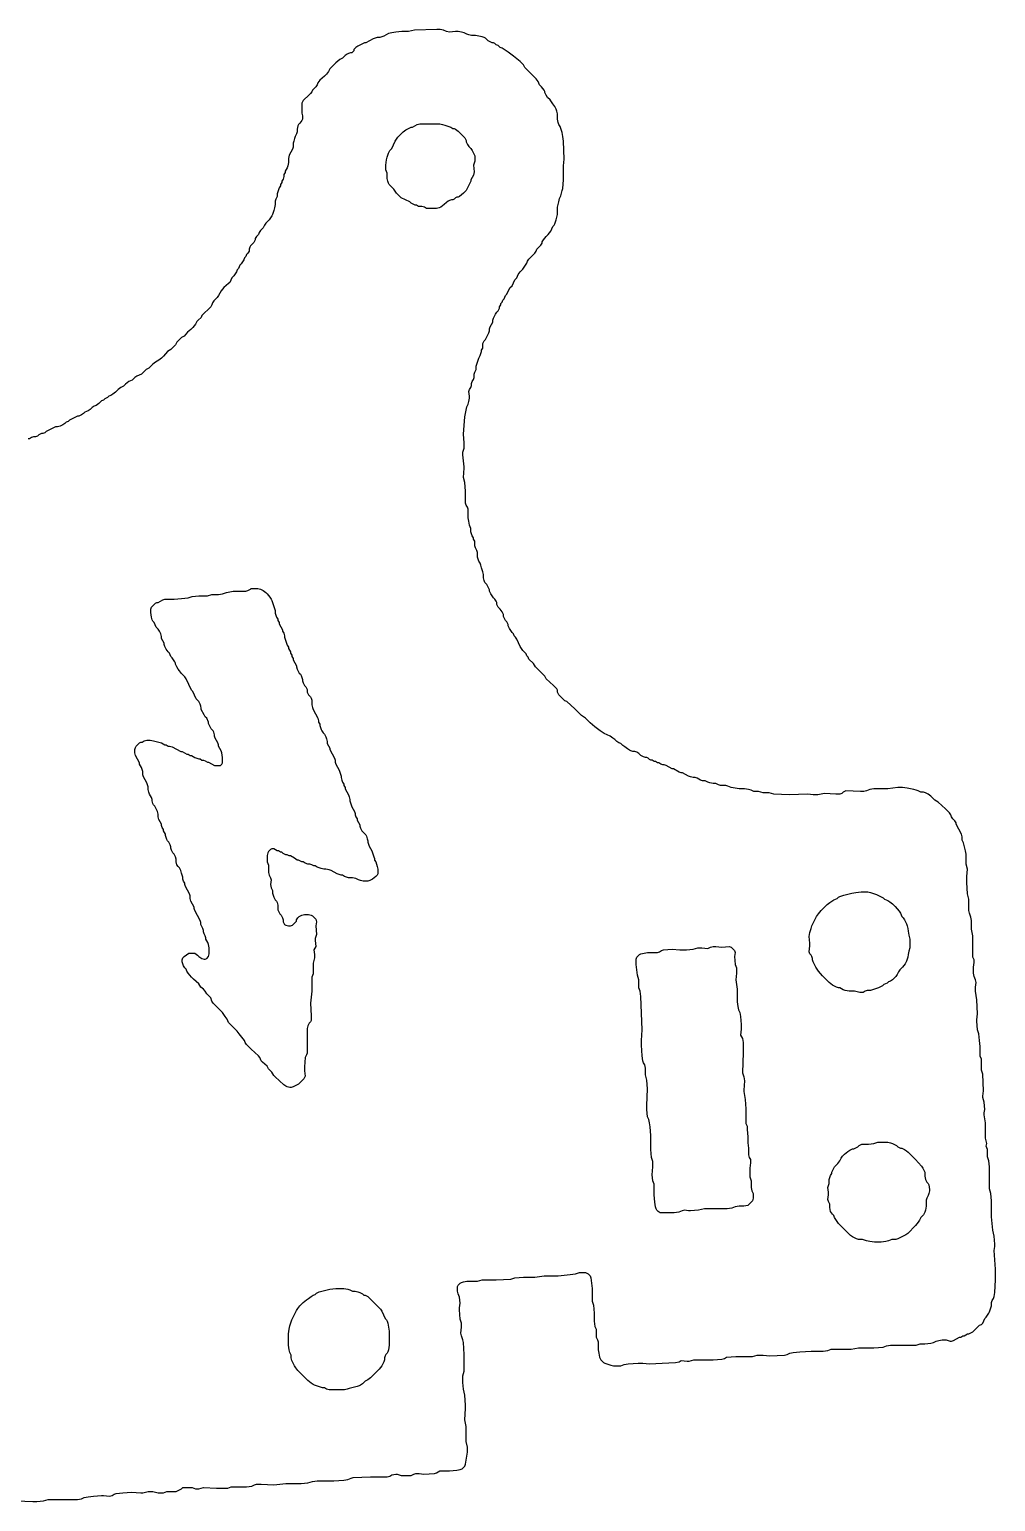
# Model space of a CAD drawing. Header units: metres. Extents: x 0 to 201, y 24 to 297.
# Drawn here: x 69.13 to 99.84, y 153.01 to 199.83 of the extents above; entities that cross this region are included whole.
import ezdxf

# ---------------------------------------------------------------- set-up
doc = ezdxf.new("R2010")
doc.units = ezdxf.units.M

msp = doc.modelspace()

# ---------------------------------------------------------------- linework, layer by layer
msp.add_lwpolyline([(68.728, 153.035), (69.236, 153.014), (69.363, 153.014), (69.575, 153.035), (69.723, 153.077), (70.654, 153.077), (70.781, 153.099), (70.866, 153.141), (70.993, 153.162), (71.162, 153.183), (71.416, 153.204), (71.48, 153.204), (71.67, 153.183), (71.755, 153.204), (71.819, 153.247), (71.882, 153.268), (72.094, 153.289), (72.369, 153.31), (72.665, 153.289), (72.729, 153.289), (72.898, 153.331), (73.046, 153.331), (73.215, 153.289), (73.385, 153.289), (73.491, 153.331), (73.787, 153.331), (73.956, 153.416), (73.999, 153.458), (74.295, 153.458), (74.401, 153.416), (74.507, 153.416), (74.655, 153.458), (75.078, 153.437), (75.438, 153.437), (75.544, 153.48), (76.031, 153.48), (76.2, 153.501), (76.285, 153.543), (76.348, 153.564), (76.496, 153.564), (76.898, 153.543), (77.279, 153.585), (77.766, 153.585), (77.978, 153.606), (78.126, 153.649), (78.274, 153.67), (78.803, 153.67), (79.121, 153.691), (79.248, 153.712), (79.354, 153.755), (79.417, 153.776), (79.968, 153.797), (80.497, 153.797), (80.581, 153.818), (80.645, 153.861), (80.772, 153.882), (80.814, 153.882), (80.941, 153.839), (81.259, 153.839), (81.343, 153.882), (81.407, 153.903), (81.513, 153.903), (81.661, 153.882), (82, 153.903), (82.063, 153.924), (82.169, 153.987), (82.486, 153.987), (82.719, 154.009), (82.825, 154.03), (82.889, 154.051), (82.973, 154.136), (82.995, 154.199), (83.016, 154.326), (83.037, 154.453), (83.058, 154.58), (83.058, 154.749), (83.016, 154.919), (83.016, 155.406), (82.973, 155.617), (82.995, 155.977), (82.995, 156.083), (82.973, 156.4), (82.931, 156.591), (82.91, 156.803), (82.91, 157.014), (82.952, 157.162), (82.952, 157.692), (82.931, 158.073), (82.91, 158.157), (82.867, 158.284), (82.846, 158.369), (82.867, 158.559), (82.867, 158.686), (82.825, 158.814), (82.804, 159.11), (82.804, 159.173), (82.825, 159.321), (82.804, 159.512), (82.762, 159.618), (82.74, 159.702), (82.74, 159.851), (82.762, 159.893), (82.825, 159.957), (82.867, 159.978), (82.931, 159.999), (83.037, 160.02), (83.376, 160.02), (83.524, 160.062), (83.968, 160.062), (84.434, 160.083), (84.561, 160.126), (84.836, 160.147), (85.196, 160.147), (85.492, 160.189), (85.937, 160.189), (86.127, 160.21), (86.318, 160.232), (86.487, 160.253), (86.614, 160.295), (86.805, 160.295), (86.889, 160.253), (86.953, 160.189), (86.974, 160.126), (86.995, 159.957), (87.016, 159.787), (87.016, 159.385), (87.058, 159.258), (87.08, 159.004), (87.08, 158.75), (87.101, 158.581), (87.143, 158.496), (87.143, 158.242), (87.185, 158.157), (87.207, 158.094), (87.207, 157.84), (87.228, 157.734), (87.249, 157.607), (87.291, 157.522), (87.376, 157.438), (87.418, 157.416), (87.482, 157.395), (87.545, 157.374), (87.609, 157.353), (87.694, 157.332), (87.926, 157.332), (88.032, 157.374), (88.159, 157.395), (88.477, 157.416), (88.625, 157.416), (88.837, 157.395), (89.239, 157.416), (89.662, 157.438), (89.789, 157.459), (89.852, 157.501), (90.043, 157.48), (90.106, 157.48), (90.255, 157.522), (90.868, 157.522), (91.144, 157.543), (91.228, 157.565), (91.292, 157.607), (91.588, 157.628), (92.117, 157.628), (92.266, 157.671), (92.456, 157.671), (92.668, 157.649), (93.133, 157.671), (93.218, 157.692), (93.303, 157.734), (93.409, 157.755), (93.62, 157.776), (93.98, 157.797), (94.361, 157.797), (94.509, 157.819), (94.615, 157.861), (95.25, 157.861), (95.483, 157.903), (95.97, 157.903), (96.266, 157.924), (96.372, 157.967), (96.499, 157.988), (97.324, 157.988), (97.451, 158.03), (97.599, 158.03), (97.79, 158.052), (97.875, 158.073), (97.959, 158.115), (98.044, 158.136), (98.15, 158.157), (98.277, 158.157), (98.404, 158.115), (98.446, 158.115), (98.51, 158.136), (98.7, 158.242), (98.742, 158.242), (98.806, 158.284), (98.848, 158.284), (98.954, 158.348), (98.996, 158.348), (99.123, 158.411), (99.335, 158.623), (99.399, 158.644), (99.441, 158.686), (99.504, 158.835), (99.547, 158.877), (99.589, 158.94), (99.632, 159.004), (99.653, 159.046), (99.674, 159.11), (99.695, 159.173), (99.716, 159.237), (99.716, 159.343), (99.737, 159.406), (99.78, 159.47), (99.801, 159.533), (99.822, 159.66), (99.843, 160.062), (99.843, 160.401), (99.801, 160.994), (99.822, 161.121), (99.822, 161.205), (99.801, 161.459), (99.758, 161.65), (99.737, 161.862), (99.716, 162.073), (99.716, 162.369), (99.716, 162.433), (99.716, 162.581), (99.695, 162.814), (99.653, 162.962), (99.653, 163.661), (99.632, 163.851), (99.589, 163.978), (99.589, 164.211), (99.547, 164.317), (99.568, 164.401), (99.526, 164.571), (99.526, 165.058), (99.483, 165.312), (99.483, 165.375), (99.504, 165.481), (99.483, 165.714), (99.441, 165.862), (99.441, 165.904), (99.462, 166.074), (99.441, 166.603), (99.399, 166.73), (99.399, 167.09), (99.356, 167.174), (99.356, 167.492), (99.335, 167.682), (99.314, 167.894), (99.272, 168.021), (99.251, 168.296), (99.251, 168.338), (99.272, 168.529), (99.251, 168.974), (99.208, 169.249), (99.208, 169.376), (99.229, 169.524), (99.208, 169.608), (99.166, 169.714), (99.145, 169.82), (99.145, 169.947), (99.145, 170.011), (99.166, 170.159), (99.166, 170.243), (99.123, 170.328), (99.123, 171.005), (99.081, 171.217), (99.081, 171.492), (99.06, 171.598), (99.018, 171.725), (98.996, 171.81), (98.996, 172.17), (98.954, 172.339), (98.933, 172.699), (98.933, 172.889), (98.954, 173.122), (98.912, 173.291), (98.912, 173.609), (98.891, 173.715), (98.87, 173.799), (98.848, 173.884), (98.827, 173.969), (98.785, 174.053), (98.785, 174.159), (98.764, 174.244), (98.594, 174.561), (98.594, 174.604), (98.552, 174.667), (98.489, 174.731), (98.446, 174.794), (98.425, 174.858), (98.383, 174.921), (98.256, 175.048), (98.023, 175.26), (97.917, 175.323), (97.79, 175.451), (97.705, 175.514), (97.621, 175.556), (97.557, 175.577), (97.472, 175.577), (97.388, 175.62), (97.324, 175.641), (97.24, 175.662), (97.134, 175.683), (97.028, 175.704), (96.88, 175.726), (96.732, 175.726), (96.414, 175.683), (95.97, 175.683), (95.843, 175.662), (95.737, 175.62), (95.652, 175.599), (95.546, 175.599), (95.081, 175.62), (94.996, 175.577), (94.954, 175.535), (94.89, 175.514), (94.763, 175.514), (94.403, 175.535), (94.192, 175.493), (94.043, 175.493), (93.874, 175.514), (93.281, 175.493), (92.795, 175.514), (92.647, 175.556), (92.456, 175.556), (92.308, 175.599), (92.16, 175.599), (92.075, 175.641), (91.99, 175.662), (91.863, 175.683), (91.694, 175.683), (91.567, 175.704), (91.44, 175.726), (91.334, 175.768), (91.271, 175.789), (91.101, 175.789), (91.038, 175.81), (90.953, 175.853), (90.868, 175.853), (90.763, 175.874), (90.699, 175.895), (90.614, 175.937), (90.53, 175.937), (90.466, 175.958), (90.361, 176.022), (90.297, 176.043), (90.233, 176.043), (90.149, 176.064), (90.085, 176.085), (89.895, 176.191), (89.852, 176.191), (89.789, 176.213), (89.599, 176.318), (89.556, 176.318), (89.366, 176.424), (89.302, 176.445), (89.26, 176.445), (89.196, 176.466), (89.133, 176.509), (89.09, 176.509), (89.027, 176.551), (88.985, 176.551), (88.921, 176.594), (88.879, 176.594), (88.837, 176.615), (88.794, 176.657), (88.752, 176.678), (88.709, 176.678), (88.646, 176.699), (88.561, 176.742), (88.498, 176.805), (88.434, 176.847), (88.371, 176.869), (88.307, 176.869), (88.244, 176.89), (88.201, 176.911), (88.138, 176.953), (88.053, 177.017), (87.99, 177.059), (87.926, 177.123), (87.863, 177.144), (87.799, 177.186), (87.736, 177.25), (87.672, 177.292), (87.588, 177.356), (87.397, 177.44), (87.334, 177.482), (87.27, 177.525), (87.185, 177.588), (87.101, 177.652), (86.953, 177.779), (86.805, 177.927), (86.677, 178.012), (86.466, 178.223), (86.212, 178.456), (86.148, 178.477), (86.085, 178.541), (86, 178.625), (85.958, 178.668), (85.915, 178.752), (85.915, 178.816), (85.894, 178.858), (85.788, 178.964), (85.556, 179.176), (85.513, 179.261), (85.217, 179.557), (85.153, 179.663), (85.005, 179.811), (84.984, 179.874), (84.942, 179.917), (84.921, 179.98), (84.815, 180.086), (84.772, 180.149), (84.73, 180.213), (84.624, 180.446), (84.582, 180.509), (84.54, 180.552), (84.519, 180.615), (84.476, 180.657), (84.434, 180.721), (84.391, 180.785), (84.349, 180.869), (84.349, 180.911), (84.307, 180.996), (84.264, 181.038), (84.201, 181.166), (84.201, 181.229), (84.159, 181.314), (84.095, 181.398), (84.032, 181.462), (83.989, 181.547), (83.989, 181.61), (83.968, 181.652), (83.926, 181.716), (83.883, 181.758), (83.841, 181.822), (83.799, 181.885), (83.757, 181.97), (83.757, 182.012), (83.672, 182.181), (83.608, 182.245), (83.587, 182.308), (83.566, 182.393), (83.566, 182.499), (83.545, 182.584), (83.524, 182.647), (83.502, 182.711), (83.481, 182.795), (83.46, 182.859), (83.418, 182.922), (83.397, 182.986), (83.376, 183.049), (83.376, 183.197), (83.354, 183.261), (83.312, 183.346), (83.291, 183.409), (83.291, 183.557), (83.248, 183.621), (83.248, 183.663), (83.206, 183.727), (83.185, 183.79), (83.164, 183.854), (83.164, 183.959), (83.121, 184.065), (83.1, 184.192), (83.079, 184.298), (83.079, 184.573), (83.058, 184.637), (83.016, 184.7), (82.995, 184.764), (82.995, 185.145), (82.973, 185.42), (82.931, 185.589), (82.952, 185.886), (82.952, 185.928), (82.91, 186.309), (82.91, 186.394), (82.952, 186.521), (82.952, 186.69), (82.931, 186.965), (82.952, 187.24), (82.973, 187.516), (82.995, 187.621), (83.016, 187.727), (83.037, 187.833), (83.079, 187.918), (83.1, 188.002), (83.121, 188.108), (83.121, 188.172), (83.1, 188.32), (83.121, 188.383), (83.164, 188.447), (83.185, 188.51), (83.185, 188.574), (83.206, 188.637), (83.248, 188.701), (83.27, 188.764), (83.27, 188.87), (83.291, 188.934), (83.333, 189.018), (83.333, 189.124), (83.354, 189.188), (83.376, 189.251), (83.397, 189.315), (83.418, 189.378), (83.46, 189.463), (83.481, 189.526), (83.502, 189.59), (83.502, 189.632), (83.545, 189.696), (83.545, 189.844), (83.587, 189.928), (83.629, 189.971), (83.735, 190.183), (83.757, 190.246), (83.757, 190.309), (83.778, 190.373), (83.862, 190.521), (83.862, 190.585), (83.883, 190.648), (83.947, 190.775), (83.989, 190.839), (84.032, 190.881), (84.074, 190.966), (84.074, 191.008), (84.116, 191.071), (84.116, 191.114), (84.159, 191.156), (84.18, 191.22), (84.222, 191.262), (84.264, 191.368), (84.307, 191.41), (84.37, 191.558), (84.413, 191.622), (84.476, 191.685), (84.561, 191.876), (84.624, 191.939), (84.667, 192.045), (84.73, 192.13), (84.815, 192.214), (84.857, 192.278), (84.9, 192.341), (84.942, 192.405), (84.963, 192.469), (85.005, 192.532), (85.196, 192.722), (85.238, 192.786), (85.259, 192.85), (85.386, 192.976), (85.429, 193.04), (85.429, 193.082), (85.471, 193.146), (85.556, 193.252), (85.619, 193.315), (85.704, 193.421), (85.767, 193.569), (85.81, 193.612), (85.831, 193.654), (85.852, 193.717), (85.873, 193.781), (85.894, 193.865), (85.915, 193.95), (85.915, 194.183), (85.937, 194.268), (85.958, 194.352), (85.979, 194.458), (86.021, 194.543), (86.043, 194.627), (86.064, 194.712), (86.085, 194.776), (86.106, 195.051), (86.106, 195.368), (86.106, 195.432), (86.106, 195.495), (86.127, 195.707), (86.106, 196.279), (86.085, 196.427), (86.064, 196.554), (86.043, 196.617), (86.021, 196.681), (86, 196.744), (85.958, 196.808), (85.937, 196.871), (85.915, 196.977), (85.915, 197.146), (85.894, 197.231), (85.873, 197.294), (85.831, 197.379), (85.767, 197.464), (85.725, 197.527), (85.683, 197.591), (85.598, 197.675), (85.556, 197.739), (85.513, 197.824), (85.513, 197.866), (85.492, 197.908), (85.407, 198.014), (85.344, 198.078), (85.302, 198.183), (85.238, 198.268), (84.878, 198.628), (84.836, 198.713), (84.73, 198.819), (84.624, 198.903), (84.519, 198.988), (84.434, 199.051), (84.349, 199.115), (84.286, 199.157), (84.222, 199.2), (84.159, 199.242), (84.095, 199.263), (84.032, 199.326), (83.968, 199.348), (83.926, 199.39), (83.883, 199.411), (83.841, 199.411), (83.714, 199.475), (83.629, 199.559), (83.587, 199.581), (83.524, 199.602), (83.418, 199.623), (83.312, 199.644), (83.185, 199.644), (83.1, 199.665), (83.037, 199.686), (82.952, 199.729), (82.867, 199.75), (82.762, 199.771), (82.677, 199.771), (82.486, 199.75), (82.381, 199.771), (82.296, 199.813), (82.19, 199.834), (82.084, 199.834), (81.365, 199.813), (81.174, 199.771), (80.962, 199.771), (80.772, 199.75), (80.645, 199.729), (80.539, 199.707), (80.391, 199.623), (80.328, 199.602), (80.264, 199.581), (80.179, 199.581), (80.116, 199.559), (80.052, 199.538), (79.819, 199.411), (79.777, 199.411), (79.566, 199.305), (79.502, 199.263), (79.439, 199.2), (79.439, 199.157), (79.375, 199.094), (79.333, 199.094), (79.269, 199.072), (79.227, 199.051), (79.163, 199.009), (79.079, 198.924), (78.994, 198.882), (78.867, 198.776), (78.677, 198.586), (78.634, 198.501), (78.571, 198.416), (78.507, 198.353), (78.359, 198.226), (78.296, 198.141), (78.274, 198.078), (78.232, 198.014), (78.126, 197.908), (78.105, 197.845), (78.063, 197.802), (78.02, 197.76), (77.83, 197.57), (77.787, 197.485), (77.787, 197.231), (77.787, 197.167), (77.809, 197.083), (77.809, 196.977), (77.787, 196.935), (77.724, 196.85), (77.682, 196.808), (77.66, 196.765), (77.639, 196.66), (77.639, 196.575), (77.618, 196.511), (77.576, 196.427), (77.555, 196.363), (77.534, 196.279), (77.512, 196.215), (77.512, 196.088), (77.491, 196.024), (77.385, 195.834), (77.364, 195.728), (77.364, 195.601), (77.343, 195.495), (77.322, 195.432), (77.258, 195.326), (77.258, 195.284), (77.216, 195.22), (77.216, 195.157), (77.195, 195.072), (77.153, 195.008), (77.153, 194.966), (77.11, 194.903), (77.11, 194.86), (77.068, 194.797), (77.047, 194.733), (77.025, 194.67), (77.004, 194.606), (77.004, 194.522), (76.962, 194.437), (76.941, 194.374), (76.941, 194.268), (76.92, 194.162), (76.898, 194.077), (76.877, 194.014), (76.856, 193.95), (76.835, 193.908), (76.793, 193.844), (76.75, 193.781), (76.644, 193.675), (76.602, 193.612), (76.56, 193.527), (76.475, 193.442), (76.433, 193.379), (76.412, 193.315), (76.348, 193.252), (76.306, 193.188), (76.306, 193.146), (76.263, 193.061), (76.158, 192.955), (76.136, 192.913), (76.115, 192.85), (76.115, 192.786), (76.073, 192.722), (76.031, 192.68), (76.01, 192.617), (75.967, 192.574), (75.946, 192.511), (75.904, 192.447), (75.861, 192.384), (75.819, 192.341), (75.777, 192.236), (75.734, 192.193), (75.713, 192.13), (75.671, 192.066), (75.629, 192.003), (75.565, 191.939), (75.501, 191.791), (75.459, 191.749), (75.311, 191.622), (75.226, 191.516), (75.184, 191.452), (75.142, 191.368), (75.099, 191.304), (74.993, 191.198), (74.951, 191.135), (74.93, 191.071), (74.888, 191.008), (74.612, 190.733), (74.591, 190.669), (74.486, 190.585), (74.443, 190.542), (74.401, 190.458), (74.316, 190.352), (74.253, 190.288), (74.147, 190.204), (74.041, 190.077), (73.956, 190.034), (73.808, 189.886), (73.766, 189.802), (73.618, 189.653), (73.512, 189.59), (73.385, 189.442), (73.321, 189.378), (73.237, 189.315), (73.131, 189.251), (73.046, 189.188), (72.919, 189.061), (72.834, 189.018), (72.686, 188.87), (72.538, 188.807), (72.475, 188.764), (72.39, 188.68), (72.284, 188.637), (72.178, 188.553), (72.115, 188.489), (72.03, 188.447), (71.945, 188.383), (71.861, 188.299), (71.776, 188.235), (71.713, 188.193), (71.649, 188.172), (71.607, 188.129), (71.522, 188.087), (71.48, 188.045), (71.416, 188.023), (71.332, 187.939), (71.247, 187.875), (71.183, 187.854), (71.12, 187.812), (71.056, 187.748), (70.993, 187.706), (70.887, 187.664), (70.845, 187.621), (70.781, 187.579), (70.697, 187.537), (70.654, 187.537), (70.4, 187.41), (70.358, 187.367), (70.294, 187.346), (70.252, 187.304), (70.189, 187.261), (70.104, 187.219), (70.019, 187.198), (69.956, 187.198), (69.659, 187.05), (69.617, 187.007), (69.554, 186.986), (69.511, 186.986), (69.427, 186.944), (69.384, 186.902), (69.321, 186.88), (69.257, 186.88), (69.194, 186.859), (69.13, 186.817), (69.088, 186.817)])
for points in [[(81.534, 196.829), (82.169, 196.829), (82.254, 196.808), (82.338, 196.786), (82.402, 196.765), (82.465, 196.744), (82.529, 196.723), (82.592, 196.681), (82.635, 196.681), (82.677, 196.66), (82.762, 196.596), (82.867, 196.49), (82.91, 196.448), (82.973, 196.384), (83.016, 196.3), (83.016, 196.257), (83.058, 196.173), (83.1, 196.109), (83.164, 196.046), (83.206, 195.982), (83.291, 195.813), (83.291, 195.643), (83.248, 195.517), (83.27, 195.305), (83.248, 195.199), (83.164, 195.051), (83.164, 195.008), (83.016, 194.712), (82.931, 194.627), (82.804, 194.522), (82.762, 194.5), (82.719, 194.5), (82.677, 194.479), (82.635, 194.437), (82.592, 194.416), (82.55, 194.416), (82.486, 194.395), (82.444, 194.374), (82.381, 194.331), (82.317, 194.268), (82.211, 194.183), (82.148, 194.162), (82.063, 194.141), (81.746, 194.141), (81.682, 194.183), (81.597, 194.204), (81.492, 194.204), (81.428, 194.246), (81.386, 194.246), (81.259, 194.31), (81.216, 194.352), (80.941, 194.479), (80.793, 194.627), (80.709, 194.755), (80.56, 194.903), (80.539, 194.945), (80.518, 195.008), (80.497, 195.093), (80.497, 195.262), (80.454, 195.368), (80.454, 195.517), (80.476, 195.686), (80.497, 195.77), (80.518, 195.834), (80.539, 195.898), (80.581, 195.982), (80.645, 196.046), (80.751, 196.279), (80.793, 196.342), (80.835, 196.405), (81.005, 196.575), (81.09, 196.638), (81.259, 196.723), (81.301, 196.723), (81.449, 196.808)], [(76.158, 182.033), (76.179, 182.054), (76.391, 182.054), (76.475, 182.033), (76.56, 181.991), (76.644, 181.927), (76.687, 181.885), (76.772, 181.779), (76.814, 181.716), (76.835, 181.673), (76.856, 181.61), (76.877, 181.547), (76.898, 181.483), (76.92, 181.419), (76.941, 181.356), (76.941, 181.271), (76.962, 181.208), (76.983, 181.144), (77.025, 181.081), (77.025, 181.038), (77.068, 180.975), (77.068, 180.933), (77.174, 180.742), (77.174, 180.7), (77.216, 180.636), (77.237, 180.552), (77.237, 180.509), (77.258, 180.446), (77.279, 180.382), (77.301, 180.319), (77.322, 180.255), (77.364, 180.192), (77.364, 180.149), (77.428, 180.044), (77.428, 180.001), (77.47, 179.938), (77.47, 179.895), (77.512, 179.832), (77.512, 179.79), (77.618, 179.599), (77.618, 179.557), (77.639, 179.493), (77.703, 179.366), (77.745, 179.324), (77.766, 179.282), (77.787, 179.218), (77.809, 179.155), (77.809, 179.112), (77.83, 179.049), (77.872, 178.964), (77.915, 178.922), (77.957, 178.837), (77.957, 178.752), (77.999, 178.668), (78.063, 178.604), (78.084, 178.562), (78.105, 178.499), (78.105, 178.35), (78.126, 178.266), (78.147, 178.202), (78.296, 177.927), (78.317, 177.842), (78.317, 177.8), (78.359, 177.737), (78.359, 177.694), (78.38, 177.631), (78.401, 177.567), (78.422, 177.525), (78.465, 177.461), (78.507, 177.419), (78.549, 177.334), (78.571, 177.271), (78.592, 177.186), (78.592, 177.123), (78.677, 176.975), (78.677, 176.932), (78.825, 176.657), (78.846, 176.594), (78.846, 176.53), (78.867, 176.466), (78.973, 176.276), (78.994, 176.213), (79.015, 176.149), (79.036, 176.085), (79.036, 176.043), (79.058, 175.958), (79.079, 175.895), (79.121, 175.832), (79.121, 175.789), (79.163, 175.726), (79.163, 175.683), (79.269, 175.493), (79.29, 175.429), (79.311, 175.345), (79.311, 175.302), (79.333, 175.239), (79.354, 175.175), (79.375, 175.112), (79.46, 174.964), (79.481, 174.9), (79.481, 174.858), (79.502, 174.794), (79.544, 174.731), (79.544, 174.689), (79.629, 174.54), (79.629, 174.498), (79.65, 174.434), (79.692, 174.35), (79.819, 174.223), (79.841, 174.18), (79.862, 174.096), (79.883, 174.032), (79.883, 173.99), (79.904, 173.927), (79.925, 173.863), (80.01, 173.715), (80.031, 173.651), (80.052, 173.588), (80.073, 173.524), (80.095, 173.461), (80.095, 173.418), (80.137, 173.355), (80.158, 173.291), (80.179, 173.207), (80.2, 173.122), (80.2, 172.974), (80.179, 172.932), (80.137, 172.889), (80.031, 172.805), (79.947, 172.762), (79.883, 172.741), (79.735, 172.741), (79.65, 172.762), (79.587, 172.784), (79.502, 172.826), (79.396, 172.847), (79.269, 172.847), (79.206, 172.868), (79.142, 172.889), (79.079, 172.932), (79.036, 172.932), (78.973, 172.953), (78.909, 172.974), (78.719, 173.08), (78.655, 173.101), (78.549, 173.122), (78.486, 173.122), (78.401, 173.143), (78.338, 173.165), (78.274, 173.186), (78.211, 173.228), (78.168, 173.228), (78.105, 173.27), (78.041, 173.291), (77.978, 173.291), (77.893, 173.313), (77.83, 173.355), (77.787, 173.355), (77.682, 173.418), (77.639, 173.418), (77.597, 173.44), (77.555, 173.482), (77.428, 173.546), (77.385, 173.546), (77.322, 173.588), (77.279, 173.588), (77.195, 173.63), (77.153, 173.672), (77.11, 173.672), (77.047, 173.715), (77.004, 173.715), (76.898, 173.778), (76.835, 173.778), (76.793, 173.757), (76.729, 173.694), (76.708, 173.651), (76.687, 173.567), (76.687, 173.355), (76.729, 173.249), (76.729, 173.016), (76.75, 172.932), (76.793, 172.847), (76.814, 172.784), (76.793, 172.635), (76.814, 172.529), (76.856, 172.445), (76.856, 172.36), (76.877, 172.297), (76.898, 172.233), (76.941, 172.148), (76.983, 172.106), (77.004, 172.064), (77.025, 171.979), (77.025, 171.831), (77.089, 171.704), (77.131, 171.662), (77.174, 171.577), (77.195, 171.513), (77.195, 171.45), (77.237, 171.365), (77.279, 171.344), (77.364, 171.323), (77.428, 171.323), (77.491, 171.344), (77.534, 171.386), (77.576, 171.429), (77.618, 171.471), (77.618, 171.513), (77.66, 171.577), (77.703, 171.619), (77.787, 171.662), (77.872, 171.683), (77.999, 171.683), (78.084, 171.662), (78.126, 171.641), (78.232, 171.535), (78.253, 171.45), (78.232, 171.323), (78.253, 171.048), (78.211, 170.921), (78.211, 170.857), (78.232, 170.667), (78.168, 170.561), (78.19, 170.413), (78.19, 170.307), (78.147, 170.138), (78.147, 169.799), (78.105, 169.693), (78.105, 169.249), (78.063, 168.868), (78.084, 168.465), (78.084, 168.317), (78.063, 168.275), (78.02, 168.233), (77.978, 168.148), (77.957, 168.063), (77.957, 167.28), (77.936, 167.217), (77.893, 167.132), (77.872, 166.836), (77.872, 166.709), (77.893, 166.539), (77.851, 166.455), (77.682, 166.285), (77.512, 166.201), (77.449, 166.179), (77.406, 166.179), (77.322, 166.201), (77.279, 166.222), (77.216, 166.264), (76.941, 166.518), (76.898, 166.56), (76.835, 166.666), (76.729, 166.772), (76.687, 166.857), (76.539, 166.984), (76.496, 167.026), (76.454, 167.132), (76.412, 167.195), (76.179, 167.407), (76.031, 167.555), (75.988, 167.619), (75.967, 167.682), (75.882, 167.788), (75.798, 167.894), (75.734, 167.979), (75.459, 168.254), (75.417, 168.36), (75.353, 168.444), (75.311, 168.508), (75.269, 168.571), (74.972, 168.868), (74.93, 168.931), (74.888, 169.037), (74.761, 169.164), (74.718, 169.249), (74.655, 169.312), (74.57, 169.376), (74.507, 169.481), (74.337, 169.63), (74.274, 169.693), (74.168, 169.82), (74.126, 169.884), (74.105, 169.947), (74.062, 169.989), (74.02, 170.053), (73.999, 170.117), (73.977, 170.18), (73.977, 170.243), (73.999, 170.307), (74.041, 170.349), (74.189, 170.455), (74.38, 170.455), (74.464, 170.392), (74.507, 170.349), (74.57, 170.307), (74.612, 170.286), (74.676, 170.265), (74.718, 170.265), (74.761, 170.286), (74.824, 170.349), (74.845, 170.434), (74.845, 170.624), (74.824, 170.73), (74.803, 170.794), (74.739, 170.9), (74.739, 170.942), (74.718, 171.005), (74.676, 171.069), (74.655, 171.132), (74.655, 171.175), (74.634, 171.238), (74.612, 171.302), (74.57, 171.365), (74.57, 171.429), (74.549, 171.492), (74.38, 171.81), (74.358, 171.873), (74.358, 171.916), (74.253, 172.106), (74.231, 172.191), (74.231, 172.275), (74.21, 172.339), (74.083, 172.572), (74.062, 172.635), (74.062, 172.678), (74.02, 172.741), (73.999, 172.805), (73.999, 172.868), (73.977, 172.932), (73.956, 172.995), (73.935, 173.08), (73.893, 173.165), (73.85, 173.207), (73.808, 173.27), (73.787, 173.355), (73.787, 173.44), (73.766, 173.524), (73.724, 173.609), (73.681, 173.651), (73.639, 173.736), (73.618, 173.799), (73.618, 173.842), (73.596, 173.905), (73.554, 173.99), (73.512, 174.032), (73.491, 174.075), (73.469, 174.138), (73.448, 174.202), (73.448, 174.244), (73.385, 174.35), (73.385, 174.392), (73.343, 174.456), (73.321, 174.519), (73.321, 174.561), (73.237, 174.71), (73.215, 174.794), (73.215, 174.879), (73.194, 174.964), (73.11, 175.133), (73.067, 175.175), (73.046, 175.218), (73.025, 175.302), (73.025, 175.345), (73.004, 175.408), (72.94, 175.514), (72.919, 175.577), (72.898, 175.662), (72.898, 175.747), (72.877, 175.81), (72.856, 175.874), (72.75, 176.064), (72.729, 176.128), (72.729, 176.234), (72.707, 176.297), (72.686, 176.361), (72.623, 176.466), (72.623, 176.509), (72.496, 176.742), (72.475, 176.826), (72.475, 176.932), (72.496, 176.996), (72.517, 177.038), (72.623, 177.144), (72.665, 177.165), (72.707, 177.165), (72.771, 177.207), (72.856, 177.228), (72.962, 177.228), (73.067, 177.207), (73.152, 177.186), (73.237, 177.165), (73.321, 177.144), (73.427, 177.08), (73.469, 177.08), (73.533, 177.038), (73.575, 177.038), (73.66, 177.017), (73.935, 176.869), (73.977, 176.869), (74.126, 176.784), (74.168, 176.784), (74.231, 176.742), (74.274, 176.742), (74.38, 176.678), (74.443, 176.657), (74.507, 176.636), (74.549, 176.636), (74.612, 176.594), (74.655, 176.594), (74.718, 176.572), (74.782, 176.53), (74.824, 176.53), (75.015, 176.424), (75.078, 176.424), (75.142, 176.424), (75.205, 176.424), (75.248, 176.466), (75.269, 176.509), (75.269, 176.678), (75.248, 176.826), (75.226, 176.89), (75.142, 177.038), (75.142, 177.08), (75.12, 177.144), (75.036, 177.292), (75.015, 177.356), (75.015, 177.398), (74.993, 177.482), (74.972, 177.525), (74.909, 177.588), (74.824, 177.758), (74.824, 177.8), (74.761, 177.927), (74.718, 177.969), (74.676, 178.033), (74.591, 178.202), (74.591, 178.244), (74.57, 178.308), (74.549, 178.371), (74.507, 178.456), (74.422, 178.541), (74.316, 178.774), (74.274, 178.816), (74.105, 179.176), (74.062, 179.239), (73.956, 179.345), (73.893, 179.43), (73.85, 179.493), (73.808, 179.557), (73.766, 179.642), (73.766, 179.684), (73.745, 179.726), (73.702, 179.79), (73.66, 179.853), (73.618, 179.895), (73.575, 180.001), (73.533, 180.044), (73.469, 180.128), (73.427, 180.213), (73.406, 180.276), (73.406, 180.319), (73.321, 180.467), (73.321, 180.53), (73.3, 180.615), (73.258, 180.7), (73.215, 180.763), (73.152, 180.827), (73.088, 180.975), (73.046, 181.017), (73.025, 181.06), (73.004, 181.144), (72.983, 181.292), (72.983, 181.398), (73.004, 181.462), (73.131, 181.589), (73.173, 181.61), (73.215, 181.61), (73.364, 181.695), (73.427, 181.716), (73.724, 181.716), (73.956, 181.737), (74.168, 181.758), (74.295, 181.8), (74.507, 181.822), (74.782, 181.822), (74.93, 181.864), (75.142, 181.864), (75.269, 181.885), (75.396, 181.927), (75.501, 181.949), (75.607, 181.97), (76.01, 181.97), (76.073, 181.991)], [(95.567, 172.403), (95.779, 172.403), (95.864, 172.381), (95.927, 172.36), (95.991, 172.339), (96.054, 172.318), (96.266, 172.212), (96.308, 172.17), (96.414, 172.127), (96.478, 172.085), (96.562, 172.022), (96.647, 171.937), (96.774, 171.789), (96.816, 171.725), (96.859, 171.619), (96.901, 171.577), (96.943, 171.513), (97.007, 171.386), (97.028, 171.323), (97.049, 171.238), (97.07, 171.154), (97.091, 171.027), (97.113, 170.9), (97.113, 170.624), (97.091, 170.519), (97.07, 170.413), (97.049, 170.328), (97.028, 170.265), (97.007, 170.201), (96.965, 170.117), (96.88, 170.011), (96.795, 169.926), (96.753, 169.862), (96.71, 169.778), (96.668, 169.714), (96.562, 169.608), (96.499, 169.566), (96.435, 169.545), (96.393, 169.503), (96.287, 169.46), (96.245, 169.418), (96.118, 169.355), (96.054, 169.333), (95.991, 169.312), (95.927, 169.291), (95.864, 169.27), (95.758, 169.27), (95.694, 169.249), (95.631, 169.206), (95.525, 169.206), (95.356, 169.249), (95.186, 169.249), (95.059, 169.27), (94.996, 169.291), (94.89, 169.355), (94.848, 169.355), (94.784, 169.376), (94.657, 169.439), (94.552, 169.524), (94.34, 169.736), (94.213, 169.884), (94.171, 169.947), (94.128, 170.011), (94.043, 170.18), (94.022, 170.243), (94.022, 170.286), (94.001, 170.349), (93.98, 170.392), (93.938, 170.434), (93.916, 170.498), (93.938, 170.688), (93.938, 170.773), (93.916, 170.984), (93.938, 171.111), (93.959, 171.175), (93.98, 171.238), (94.001, 171.323), (94.149, 171.619), (94.213, 171.704), (94.297, 171.81), (94.488, 172), (94.573, 172.064), (94.636, 172.106), (94.7, 172.148), (94.805, 172.191), (94.848, 172.233), (94.89, 172.254), (94.954, 172.275), (95.017, 172.297), (95.102, 172.318), (95.186, 172.339), (95.271, 172.36), (95.398, 172.381)], [(90.868, 170.667), (90.953, 170.667), (91.144, 170.646), (91.376, 170.667), (91.44, 170.646), (91.482, 170.603), (91.546, 170.54), (91.567, 170.476), (91.546, 170.349), (91.567, 170.095), (91.609, 169.989), (91.609, 169.82), (91.588, 169.608), (91.63, 169.312), (91.63, 168.91), (91.652, 168.762), (91.673, 168.656), (91.715, 168.571), (91.736, 168.444), (91.757, 168.19), (91.757, 168.042), (91.736, 167.852), (91.8, 167.746), (91.821, 167.619), (91.821, 167.301), (91.8, 166.645), (91.842, 166.518), (91.863, 166.391), (91.842, 166.095), (91.842, 166.053), (91.885, 165.798), (91.906, 165.502), (91.906, 165.036), (91.948, 164.952), (91.948, 164.91), (91.948, 164.846), (91.969, 164.613), (91.969, 164.486), (91.969, 164.423), (91.99, 164.253), (91.99, 164.042), (92.011, 163.957), (92.054, 163.893), (92.054, 163.788), (92.033, 163.618), (92.033, 163.386), (92.033, 163.343), (92.075, 163.216), (92.075, 163.005), (92.096, 162.899), (92.138, 162.814), (92.138, 162.666), (92.117, 162.581), (91.969, 162.433), (91.842, 162.412), (91.694, 162.412), (91.567, 162.391), (91.461, 162.348), (91.313, 162.327), (90.593, 162.327), (90.403, 162.285), (90.149, 162.264), (90.085, 162.264), (89.958, 162.285), (89.874, 162.264), (89.768, 162.221), (89.62, 162.2), (89.175, 162.2), (89.112, 162.243), (89.069, 162.285), (89.048, 162.327), (89.027, 162.391), (89.006, 162.539), (88.985, 162.772), (88.985, 163.11), (88.942, 163.216), (88.921, 163.407), (88.942, 163.661), (88.942, 163.83), (88.9, 163.957), (88.879, 164.211), (88.879, 164.655), (88.858, 164.931), (88.837, 165.058), (88.815, 165.163), (88.773, 165.248), (88.752, 165.481), (88.752, 165.608), (88.773, 166.137), (88.752, 166.412), (88.709, 166.582), (88.709, 166.793), (88.688, 166.899), (88.646, 166.963), (88.625, 167.026), (88.604, 167.195), (88.582, 167.534), (88.582, 167.682), (88.604, 168.021), (88.582, 168.55), (88.561, 169.079), (88.54, 169.249), (88.498, 169.355), (88.498, 169.608), (88.456, 169.757), (88.434, 169.926), (88.413, 170.095), (88.413, 170.265), (88.434, 170.328), (88.519, 170.413), (88.561, 170.434), (88.667, 170.455), (88.773, 170.476), (89.09, 170.476), (89.154, 170.498), (89.218, 170.54), (89.281, 170.561), (89.556, 170.582), (89.81, 170.561), (90.022, 170.561), (90.233, 170.582), (90.382, 170.624), (90.509, 170.624), (90.699, 170.603), (90.784, 170.646)], [(96.097, 164.444), (96.414, 164.444), (96.499, 164.423), (96.562, 164.401), (96.689, 164.338), (96.732, 164.296), (96.816, 164.253), (96.859, 164.253), (96.943, 164.211), (97.007, 164.169), (97.07, 164.126), (97.303, 163.893), (97.494, 163.682), (97.536, 163.618), (97.599, 163.491), (97.599, 163.364), (97.621, 163.258), (97.663, 163.174), (97.705, 163.131), (97.727, 163.089), (97.748, 162.941), (97.748, 162.899), (97.727, 162.814), (97.705, 162.75), (97.663, 162.666), (97.642, 162.602), (97.642, 162.412), (97.621, 162.285), (97.599, 162.221), (97.557, 162.137), (97.472, 162.052), (97.43, 161.967), (97.388, 161.904), (97.303, 161.798), (97.049, 161.544), (96.986, 161.502), (96.732, 161.375), (96.668, 161.353), (96.541, 161.353), (96.435, 161.311), (96.351, 161.29), (96.203, 161.269), (95.991, 161.269), (95.843, 161.29), (95.737, 161.311), (95.61, 161.353), (95.483, 161.353), (95.419, 161.375), (95.292, 161.438), (95.229, 161.481), (94.848, 161.862), (94.805, 161.925), (94.763, 161.988), (94.721, 162.052), (94.7, 162.115), (94.657, 162.158), (94.594, 162.243), (94.573, 162.369), (94.573, 162.475), (94.53, 162.56), (94.509, 162.624), (94.53, 162.772), (94.53, 162.856), (94.509, 163.005), (94.552, 163.131), (94.552, 163.258), (94.573, 163.322), (94.594, 163.386), (94.636, 163.449), (94.636, 163.491), (94.721, 163.661), (94.827, 163.767), (94.89, 163.851), (94.932, 163.936), (94.975, 163.999), (95.038, 164.063), (95.144, 164.148), (95.208, 164.19), (95.292, 164.232), (95.335, 164.232), (95.462, 164.296), (95.504, 164.338), (95.589, 164.38), (95.8, 164.38), (95.97, 164.401)], [(78.867, 159.787), (79.121, 159.787), (79.248, 159.766), (79.311, 159.745), (79.396, 159.702), (79.481, 159.702), (79.566, 159.681), (79.629, 159.66), (79.714, 159.618), (79.756, 159.576), (79.798, 159.576), (79.883, 159.533), (80.285, 159.131), (80.328, 159.067), (80.433, 158.835), (80.476, 158.792), (80.497, 158.75), (80.518, 158.686), (80.539, 158.559), (80.56, 158.433), (80.56, 157.988), (80.539, 157.84), (80.518, 157.776), (80.497, 157.734), (80.454, 157.692), (80.433, 157.649), (80.412, 157.586), (80.412, 157.522), (80.391, 157.459), (80.328, 157.332), (80.243, 157.226), (79.968, 156.951), (79.883, 156.887), (79.798, 156.845), (79.714, 156.76), (79.65, 156.718), (79.608, 156.697), (79.544, 156.676), (79.46, 156.654), (79.375, 156.633), (79.29, 156.612), (79.227, 156.591), (79.142, 156.57), (78.655, 156.57), (78.571, 156.591), (78.507, 156.633), (78.444, 156.633), (78.38, 156.654), (78.317, 156.676), (78.253, 156.697), (78.19, 156.718), (78.147, 156.739), (78.084, 156.781), (77.978, 156.866), (77.66, 157.184), (77.597, 157.268), (77.555, 157.332), (77.47, 157.501), (77.449, 157.586), (77.449, 157.671), (77.406, 157.755), (77.385, 157.84), (77.364, 157.988), (77.364, 158.348), (77.385, 158.496), (77.406, 158.602), (77.428, 158.665), (77.449, 158.729), (77.47, 158.792), (77.618, 159.089), (77.66, 159.152), (77.724, 159.237), (77.83, 159.343), (77.936, 159.427), (77.999, 159.47), (78.084, 159.533), (78.147, 159.576), (78.211, 159.597), (78.253, 159.639), (78.338, 159.681), (78.422, 159.702), (78.507, 159.724), (78.592, 159.745), (78.677, 159.766)]]:
    msp.add_lwpolyline(points, close=True)

doc.saveas('drawing.dxf')
